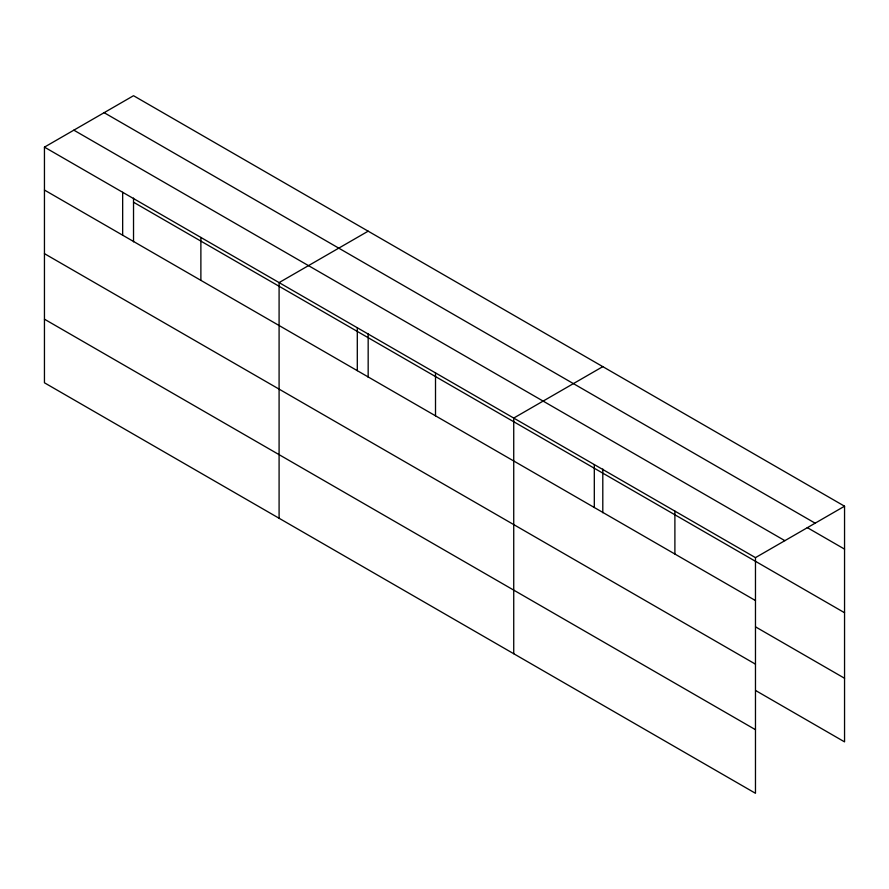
<?xml version="1.0" encoding="UTF-8"?>
<svg xmlns="http://www.w3.org/2000/svg" width="889" height="889" viewBox="0 0 889 889"><rect width="100%" height="100%" fill="white"/><g stroke="black" fill="none" stroke-linecap="round" stroke-linejoin="round"><path stroke-width="1.33" d="M44.45 147.13L755.472 557.636L755.472 793.288L44.45 382.792L44.45 147.13L133.528 95.712L844.55 506.208L844.55 741.871L755.55 690.475M368.168 231.173L279.09 282.602L279.09 518.254M602.798 366.646L513.731 418.063L513.731 653.726M755.472 557.636L844.55 506.208M104.135 112.681L815.157 523.188M807.268 527.599L844.55 549.124M73.843 130.161L784.865 540.668M133.528 202.225L844.55 612.732M44.45 190.046L755.472 600.553M755.55 626.878L844.55 678.263M44.45 253.654L755.472 664.161M44.45 319.184L755.472 729.691M674.895 511.119L674.895 554.025M602.798 469.014L602.798 512.753M594.308 464.591L594.308 507.508M435.51 372.913L435.51 415.83M368.168 333.542L368.168 377.28M357.3 327.752L357.3 370.669M200.881 237.441L200.881 280.357M133.528 198.08L133.528 241.819M122.66 192.291L122.66 235.207"/></g></svg>
